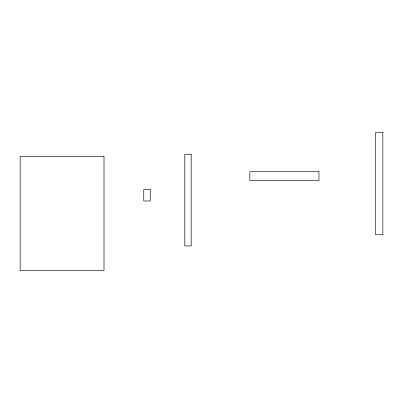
<?xml version="1.0" encoding="UTF-8"?>
<svg xmlns="http://www.w3.org/2000/svg" width="403" height="403" viewBox="0 0 403 403"><rect width="100%" height="100%" fill="white"/><g stroke="black" fill="none" stroke-linecap="round" stroke-linejoin="round"><path stroke-width="0.6" d="M382.85 132.506L375.616 132.506L375.616 234.737L382.85 234.737L382.85 132.506M191.168 154.238L184.801 154.238L184.801 245.936L191.168 245.936L191.168 154.238M104.004 156.465L20.15 156.465L20.15 270.494L104.004 270.494L104.004 156.465M318.944 171.728L249.83 171.728L249.83 180.524L318.944 180.524L318.944 171.728M150.243 189.591L143.75 189.591L143.75 200.981L150.243 200.981L150.243 189.591"/></g></svg>
